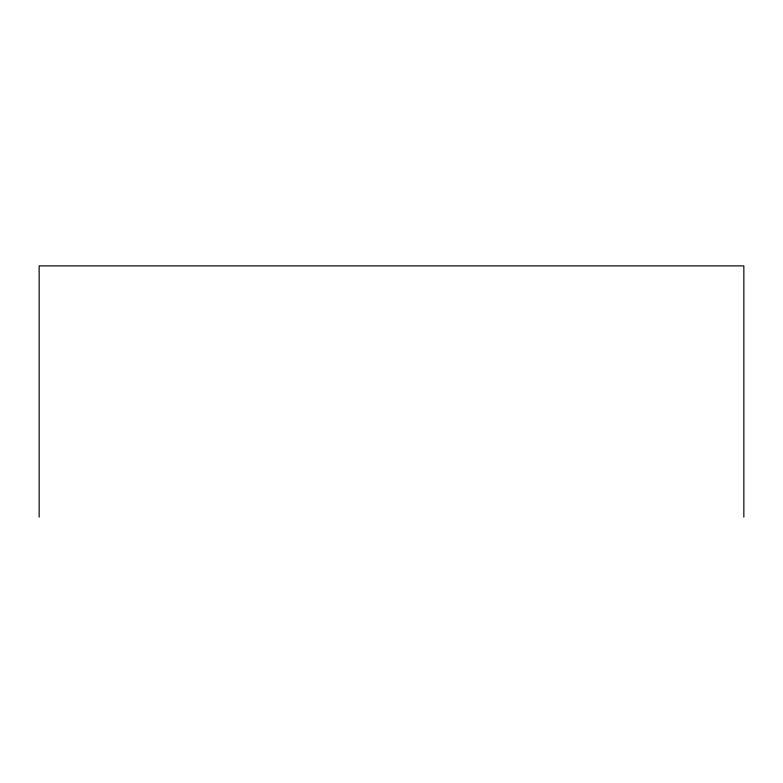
<?xml version="1.0" encoding="UTF-8"?>
<svg xmlns="http://www.w3.org/2000/svg" width="783" height="783" viewBox="0 0 783 783"><rect width="100%" height="100%" fill="white"/><g stroke="black" fill="none" stroke-linecap="round" stroke-linejoin="round"><path stroke-width="1.17" d="M743.85 517.113L743.85 265.887L39.15 265.887L39.15 517.113"/></g></svg>
